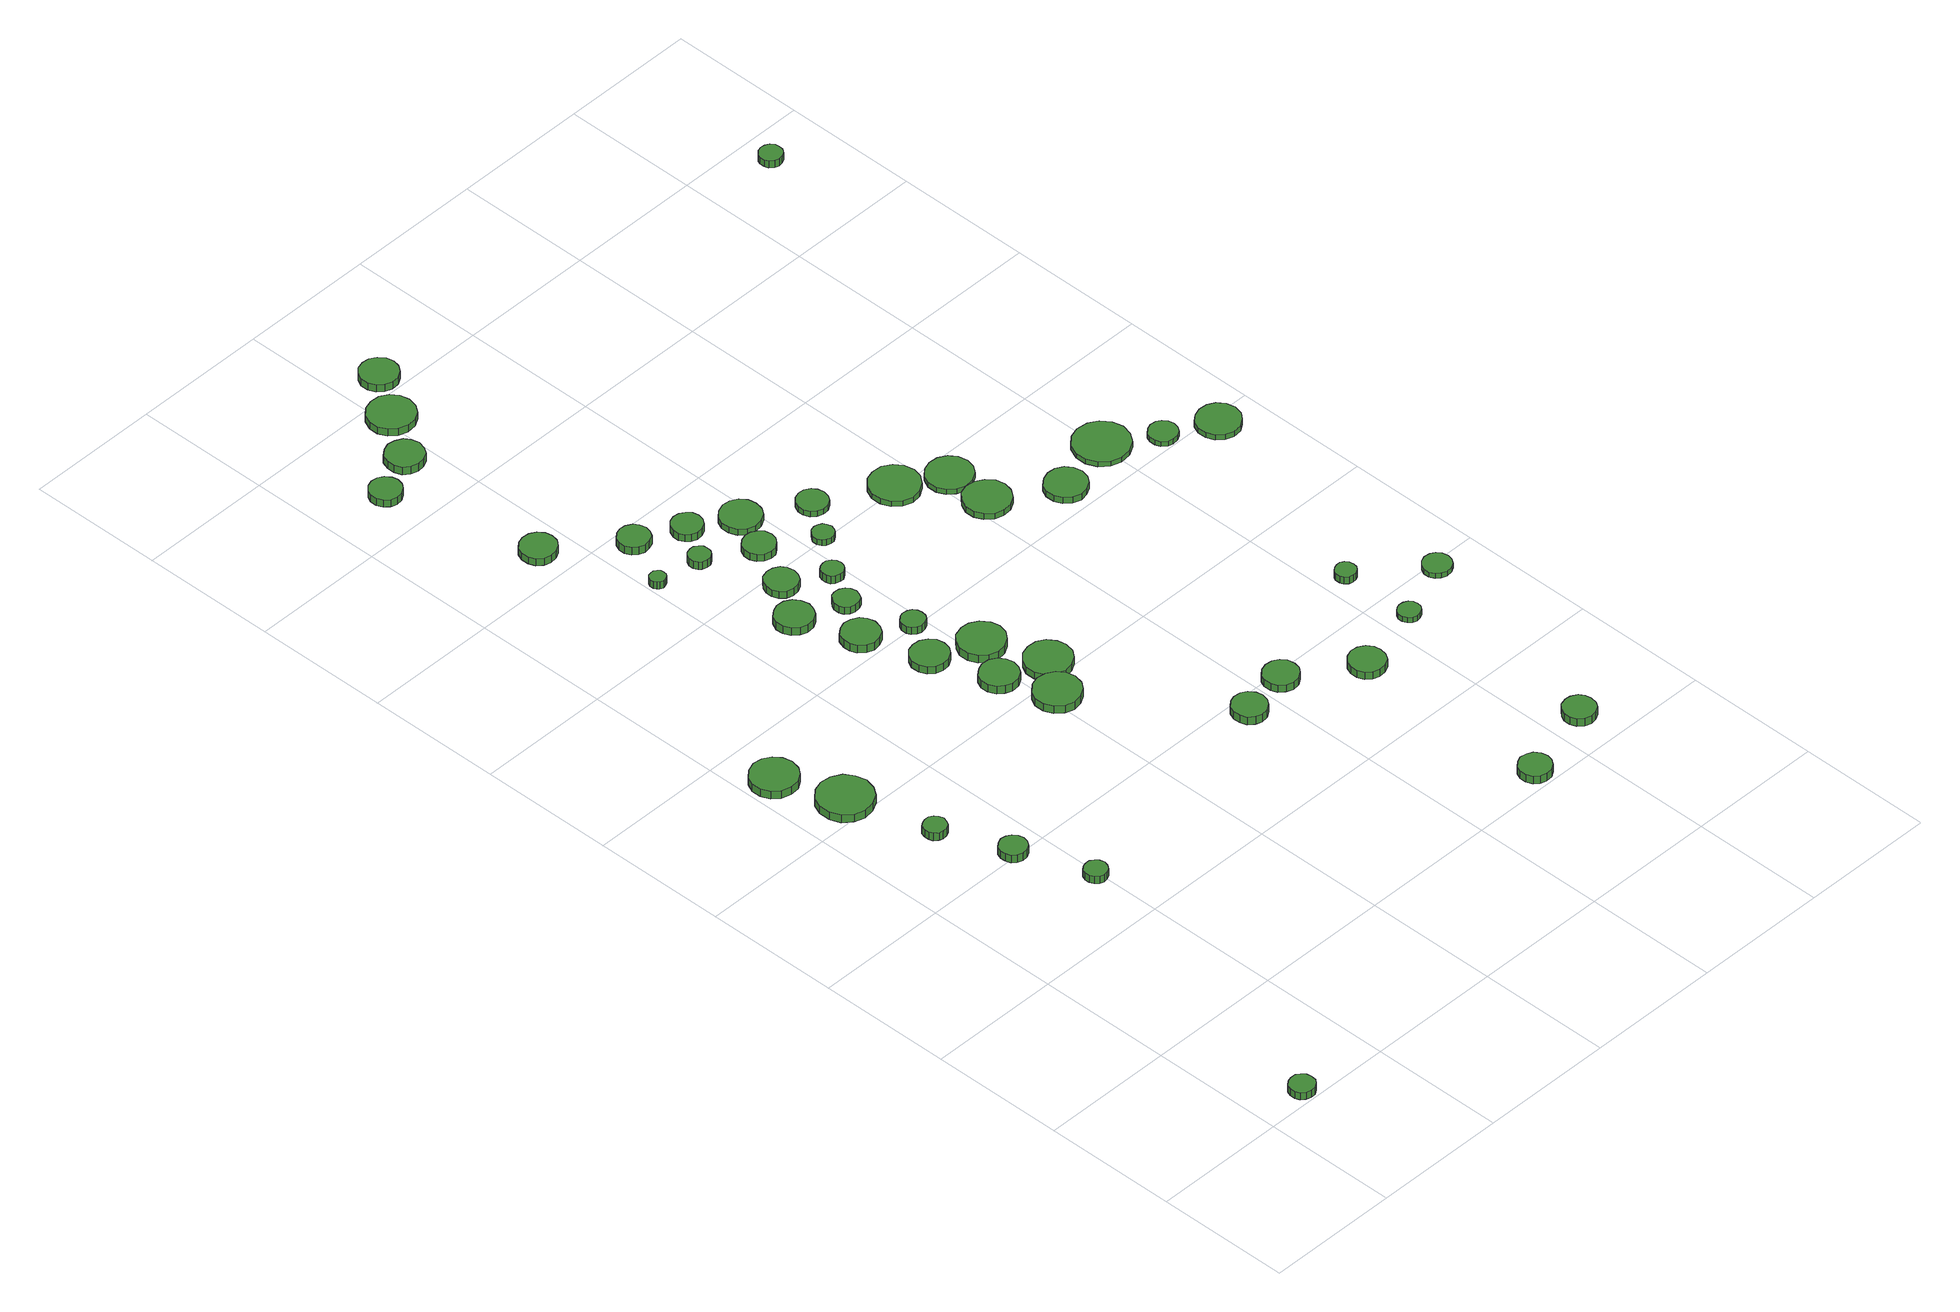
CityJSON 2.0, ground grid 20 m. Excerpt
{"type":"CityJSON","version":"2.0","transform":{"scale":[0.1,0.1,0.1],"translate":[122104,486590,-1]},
"CityObjects":{
"tree1":{"type":"SolitaryVegetationObject","attributes":{"function":"something"},"geometry":[{"type":"MultiSurface","lod":"1","boundaries":[[[0,1,2,3,4,5,6,7,8,9,10,11,12,13,14]],[[15,16,17,18,19,20,21,22,23,24,25,26,27,28,29]],[[0,29,28,1]],[[1,28,27,2]],[[2,27,26,3]],[[3,26,25,4]],[[4,25,24,5]],[[5,24,23,6]],[[6,23,22,7]],[[7,22,21,8]],[[8,21,20,9]],[[9,20,19,10]],[[10,19,18,11]],[[11,18,17,12]],[[12,17,16,13]],[[13,16,15,14]],[[14,15,29,0]]]}]},
"tree2":{"type":"SolitaryVegetationObject","attributes":{"function":"something"},"geometry":[{"type":"MultiSurface","lod":"1","boundaries":[[[30,31,32,33,34,35,36,37,38,39,40,41,42,43,44]],[[45,46,47,48,49,50,51,52,53,54,55,56,57,58,59]],[[30,59,58,31]],[[31,58,57,32]],[[32,57,56,33]],[[33,56,55,34]],[[34,55,54,35]],[[35,54,53,36]],[[36,53,52,37]],[[37,52,51,38]],[[38,51,50,39]],[[39,50,49,40]],[[40,49,48,41]],[[41,48,47,42]],[[42,47,46,43]],[[43,46,45,44]],[[44,45,59,30]]]}]},
"tree3":{"type":"SolitaryVegetationObject","attributes":{"function":"something"},"geometry":[{"type":"MultiSurface","lod":"1","boundaries":[[[60,61,62,63,64,65,66,67,68,69,70,71,72,73,74]],[[75,76,77,78,79,80,81,82,83,84,85,86,87,88,89]],[[60,89,88,61]],[[61,88,87,62]],[[62,87,86,63]],[[63,86,85,64]],[[64,85,84,65]],[[65,84,83,66]],[[66,83,82,67]],[[67,82,81,68]],[[68,81,80,69]],[[69,80,79,70]],[[70,79,78,71]],[[71,78,77,72]],[[72,77,76,73]],[[73,76,75,74]],[[74,75,89,60]]]}]},
"tree4":{"type":"SolitaryVegetationObject","attributes":{"function":"something"},"geometry":[{"type":"MultiSurface","lod":"1","boundaries":[[[90,91,92,93,94,95,96,97,98,99,100,101,102,103,104]],[[105,106,107,108,109,110,111,112,113,114,115,116,117,118,119]],[[90,119,118,91]],[[91,118,117,92]],[[92,117,116,93]],[[93,116,115,94]],[[94,115,114,95]],[[95,114,113,96]],[[96,113,112,97]],[[97,112,111,98]],[[98,111,110,99]],[[99,110,109,100]],[[100,109,108,101]],[[101,108,107,102]],[[102,107,106,103]],[[103,106,105,104]],[[104,105,119,90]]]}]},
"tree5":{"type":"SolitaryVegetationObject","attributes":{"function":"something"},"geometry":[{"type":"MultiSurface","lod":"1","boundaries":[[[120,121,122,123,124,125,126,127,128,129,130,131,132,133,134]],[[135,136,137,138,139,140,141,142,143,144,145,146,147,148,149]],[[120,149,148,121]],[[121,148,147,122]],[[122,147,146,123]],[[123,146,145,124]],[[124,145,144,125]],[[125,144,143,126]],[[126,143,142,127]],[[127,142,141,128]],[[128,141,140,129]],[[129,140,139,130]],[[130,139,138,131]],[[131,138,137,132]],[[132,137,136,133]],[[133,136,135,134]],[[134,135,149,120]]]}]},
"tree6":{"type":"SolitaryVegetationObject","attributes":{"function":"something"},"geometry":[{"type":"MultiSurface","lod":"1","boundaries":[[[150,151,152,153,154,155,156,157,158,159,160,161,162,163,164]],[[165,166,167,168,169,170,171,172,173,174,175,176,177,178,179]],[[150,179,178,151]],[[151,178,177,152]],[[152,177,176,153]],[[153,176,175,154]],[[154,175,174,155]],[[155,174,173,156]],[[156,173,172,157]],[[157,172,171,158]],[[158,171,170,159]],[[159,170,169,160]],[[160,169,168,161]],[[161,168,167,162]],[[162,167,166,163]],[[163,166,165,164]],[[164,165,179,150]]]}]},
"tree7":{"type":"SolitaryVegetationObject","attributes":{"function":"something"},"geometry":[{"type":"MultiSurface","lod":"1","boundaries":[[[180,181,182,183,184,185,186,187,188,189,190,191,192,193,194]],[[195,196,197,198,199,200,201,202,203,204,205,206,207,208,209]],[[180,209,208,181]],[[181,208,207,182]],[[182,207,206,183]],[[183,206,205,184]],[[184,205,204,185]],[[185,204,203,186]],[[186,203,202,187]],[[187,202,201,188]],[[188,201,200,189]],[[189,200,199,190]],[[190,199,198,191]],[[191,198,197,192]],[[192,197,196,193]],[[193,196,195,194]],[[194,195,209,180]]]}]},
"tree8":{"type":"SolitaryVegetationObject","attributes":{"function":"something"},"geometry":[{"type":"MultiSurface","lod":"1","boundaries":[[[210,211,212,213,214,215,216,217,218,219,220,221,222,223,224]],[[225,226,227,228,229,230,231,232,233,234,235,236,237,238,239]],[[210,239,238,211]],[[211,238,237,212]],[[212,237,236,213]],[[213,236,235,214]],[[214,235,234,215]],[[215,234,233,216]],[[216,233,232,217]],[[217,232,231,218]],[[218,231,230,219]],[[219,230,229,220]],[[220,229,228,221]],[[221,228,227,222]],[[222,227,226,223]],[[223,226,225,224]],[[224,225,239,210]]]}]},
"tree9":{"type":"SolitaryVegetationObject","attributes":{"function":"something"},"geometry":[{"type":"MultiSurface","lod":"1","boundaries":[[[240,241,242,243,244,245,246,247,248,249,250,251,252,253,254]],[[255,256,257,258,259,260,261,262,263,264,265,266,267,268,269]],[[240,269,268,241]],[[241,268,267,242]],[[242,267,266,243]],[[243,266,265,244]],[[244,265,264,245]],[[245,264,263,246]],[[246,263,262,247]],[[247,262,261,248]],[[248,261,260,249]],[[249,260,259,250]],[[250,259,258,251]],[[251,258,257,252]],[[252,257,256,253]],[[253,256,255,254]],[[254,255,269,240]]]}]},
"tree10":{"type":"SolitaryVegetationObject","attributes":{"function":"something"},"geometry":[{"type":"MultiSurface","lod":"1","boundaries":[[[270,271,272,273,274,275,276,277,278,279,280,281,282,283,284]],[[285,286,287,288,289,290,291,292,293,294,295,296,297,298,299]],[[270,299,298,271]],[[271,298,297,272]],[[272,297,296,273]],[[273,296,295,274]],[[274,295,294,275]],[[275,294,293,276]],[[276,293,292,277]],[[277,292,291,278]],[[278,291,290,279]],[[279,290,289,280]],[[280,289,288,281]],[[281,288,287,282]],[[282,287,286,283]],[[283,286,285,284]],[[284,285,299,270]]]}]},
"tree11":{"type":"SolitaryVegetationObject","attributes":{"function":"something"},"geometry":[{"type":"MultiSurface","lod":"1","boundaries":[[[300,301,302,303,304,305,306,307,308,309,310,311,312,313,314]],[[315,316,317,318,319,320,321,322,323,324,325,326,327,328,329]],[[300,329,328,301]],[[301,328,327,302]],[[302,327,326,303]],[[303,326,325,304]],[[304,325,324,305]],[[305,324,323,306]],[[306,323,322,307]],[[307,322,321,308]],[[308,321,320,309]],[[309,320,319,310]],[[310,319,318,311]],[[311,318,317,312]],[[312,317,316,313]],[[313,316,315,314]],[[314,315,329,300]]]}]},
"tree12":{"type":"SolitaryVegetationObject","attributes":{"function":"something"},"geometry":[{"type":"MultiSurface","lod":"1","boundaries":[[[330,331,332,333,334,335,336,337,338,339,340,341,342,343,344]],[[345,346,347,348,349,350,351,352,353,354,355,356,357,358,359]],[[330,359,358,331]],[[331,358,357,332]],[[332,357,356,333]],[[333,356,355,334]],[[334,355,354,335]],[[335,354,353,336]],[[336,353,352,337]],[[337,352,351,338]],[[338,351,350,339]],[[339,350,349,340]],[[340,349,348,341]],[[341,348,347,342]],[[342,347,346,343]],[[343,346,345,344]],[[344,345,359,330]]]}]},
"tree13":{"type":"SolitaryVegetationObject","attributes":{"function":"something"},"geometry":[{"type":"MultiSurface","lod":"1","boundaries":[[[360,361,362,363,364,365,366,367,368,369,370,371,372,373,374]],[[375,376,377,378,379,380,381,382,383,384,385,386,387,388,389]],[[360,389,388,361]],[[361,388,387,362]],[[362,387,386,363]],[[363,386,385,364]],[[364,385,384,365]],[[365,384,383,366]],[[366,383,382,367]],[[367,382,381,368]],[[368,381,380,369]],[[369,380,379,370]],[[370,379,378,371]],[[371,378,377,372]],[[372,377,376,373]],[[373,376,375,374]],[[374,375,389,360]]]}]},
"tree14":{"type":"SolitaryVegetationObject","attributes":{"function":"something"},"geometry":[{"type":"MultiSurface","lod":"1","boundaries":[[[390,391,392,393,394,395,396,397,398,399,400,401,402,403,404]],[[405,406,407,408,409,410,411,412,413,414,415,416,417,418,419]],[[390,419,418,391]],[[391,418,417,392]],[[392,417,416,393]],[[393,416,415,394]],[[394,415,414,395]],[[395,414,413,396]],[[396,413,412,397]],[[397,412,411,398]],[[398,411,410,399]],[[399,410,409,400]],[[400,409,408,401]],[[401,408,407,402]],[[402,407,406,403]],[[403,406,405,404]],[[404,405,419,390]]]}]},
"tree15":{"type":"SolitaryVegetationObject","attributes":{"function":"something"},"geometry":[{"type":"MultiSurface","lod":"1","boundaries":[[[420,421,422,423,424,425,426,427,428,429,430,431,432,433,434]],[[435,436,437,438,439,440,441,442,443,444,445,446,447,448,449]],[[420,449,448,421]],[[421,448,447,422]],[[422,447,446,423]],[[423,446,445,424]],[[424,445,444,425]],[[425,444,443,426]],[[426,443,442,427]],[[427,442,441,428]],[[428,441,440,429]],[[429,440,439,430]],[[430,439,438,431]],[[431,438,437,432]],[[432,437,436,433]],[[433,436,435,434]],[[434,435,449,420]]]}]},
"tree16":{"type":"SolitaryVegetationObject","attributes":{"function":"something"},"geometry":[{"type":"MultiSurface","lod":"1","boundaries":[[[450,451,452,453,454,455,456,457,458,459,460,461,462,463,464]],[[465,466,467,468,469,470,471,472,473,474,475,476,477,478,479]],[[450,479,478,451]],[[451,478,477,452]],[[452,477,476,453]],[[453,476,475,454]],[[454,475,474,455]],[[455,474,473,456]],[[456,473,472,457]],[[457,472,471,458]],[[458,471,470,459]],[[459,470,469,460]],[[460,469,468,461]],[[461,468,467,462]],[[462,467,466,463]],[[463,466,465,464]],[[464,465,479,450]]]}]},
"tree17":{"type":"SolitaryVegetationObject","attributes":{"function":"something"},"geometry":[{"type":"MultiSurface","lod":"1","boundaries":[[[480,481,482,483,484,485,486,487,488,489,490,491,492,493,494]],[[495,496,497,498,499,500,501,502,503,504,505,506,507,508,509]],[[480,509,508,481]],[[481,508,507,482]],[[482,507,506,483]],[[483,506,505,484]],[[484,505,504,485]],[[485,504,503,486]],[[486,503,502,487]],[[487,502,501,488]],[[488,501,500,489]],[[489,500,499,490]],[[490,499,498,491]],[[491,498,497,492]],[[492,497,496,493]],[[493,496,495,494]],[[494,495,509,480]]]}]},
"tree18":{"type":"SolitaryVegetationObject","attributes":{"function":"something"},"geometry":[{"type":"MultiSurface","lod":"1","boundaries":[[[510,511,512,513,514,515,516,517,518,519,520,521,522,523,524]],[[525,526,527,528,529,530,531,532,533,534,535,536,537,538,539]],[[510,539,538,511]],[[511,538,537,512]],[[512,537,536,513]],[[513,536,535,514]],[[514,535,534,515]],[[515,534,533,516]],[[516,533,532,517]],[[517,532,531,518]],[[518,531,530,519]],[[519,530,529,520]],[[520,529,528,521]],[[521,528,527,522]],[[522,527,526,523]],[[523,526,525,524]],[[524,525,539,510]]]}]},
"tree19":{"type":"SolitaryVegetationObject","attributes":{"function":"something"},"geometry":[{"type":"MultiSurface","lod":"1","boundaries":[[[540,541,542,543,544,545,546,547,548,549,550,551,552,553,554]],[[555,556,557,558,559,560,561,562,563,564,565,566,567,568,569]],[[540,569,568,541]],[[541,568,567,542]],[[542,567,566,543]],[[543,566,565,544]],[[544,565,564,545]],[[545,564,563,546]],[[546,563,562,547]],[[547,562,561,548]],[[548,561,560,549]],[[549,560,559,550]],[[550,559,558,551]],[[551,558,557,552]],[[552,557,556,553]],[[553,556,555,554]],[[554,555,569,540]]]}]},
"tree20":{"type":"SolitaryVegetationObject","attributes":{"function":"something"},"geometry":[{"type":"MultiSurface","lod":"1","boundaries":[[[570,571,572,573,574,575,576,577,578,579,580,581,582,583,584]],[[585,586,587,588,589,590,591,592,593,594,595,596,597,598,599]],[[570,599,598,571]],[[571,598,597,572]],[[572,597,596,573]],[[573,596,595,574]],[[574,595,594,575]],[[575,594,593,576]],[[576,593,592,577]],[[577,592,591,578]],[[578,591,590,579]],[[579,590,589,580]],[[580,589,588,581]],[[581,588,587,582]],[[582,587,586,583]],[[583,586,585,584]],[[584,585,599,570]]]}]},
"tree21":{"type":"SolitaryVegetationObject","attributes":{"function":"something"},"geometry":[{"type":"MultiSurface","lod":"1","boundaries":[[[600,601,602,603,604,605,606,607,608,609,610,611,612,613,614]],[[615,616,617,618,619,620,621,622,623,624,625,626,627,628,629]],[[600,629,628,601]],[[601,628,627,602]],[[602,627,626,603]],[[603,626,625,604]],[[604,625,624,605]],[[605,624,623,606]],[[606,623,622,607]],[[607,622,621,608]],[[608,621,620,609]],[[609,620,619,610]],[[610,619,618,611]],[[611,618,617,612]],[[612,617,616,613]],[[613,616,615,614]],[[614,615,629,600]]]}]},
"tree22":{"type":"SolitaryVegetationObject","attributes":{"function":"something"},"geometry":[{"type":"MultiSurface","lod":"1","boundaries":[[[630,631,632,633,634,635,636,637,638,639,640,641,642,643,644]],[[645,646,647,648,649,650,651,652,653,654,655,656,657,658,659]],[[630,659,658,631]],[[631,658,657,632]],[[632,657,656,633]],[[633,656,655,634]],[[634,655,654,635]],[[635,654,653,636]],[[636,653,652,637]],[[637,652,651,638]],[[638,651,650,639]],[[639,650,649,640]],[[640,649,648,641]],[[641,648,647,642]],[[642,647,646,643]],[[643,646,645,644]],[[644,645,659,630]]]}]},
"tree23":{"type":"SolitaryVegetationObject","attributes":{"function":"something"},"geometry":[{"type":"MultiSurface","lod":"1","boundaries":[[[660,661,662,663,664,665,666,667,668,669,670,671,672,673,674]],[[675,676,677,678,679,680,681,682,683,684,685,686,687,688,689]],[[660,689,688,661]],[[661,688,687,662]],[[662,687,686,663]],[[663,686,685,664]],[[664,685,684,665]],[[665,684,683,666]],[[666,683,682,667]],[[667,682,681,668]],[[668,681,680,669]],[[669,680,679,670]],[[670,679,678,671]],[[671,678,677,672]],[[672,677,676,673]],[[673,676,675,674]],[[674,675,689,660]]]}]},
"tree24":{"type":"SolitaryVegetationObject","attributes":{"function":"something"},"geometry":[{"type":"MultiSurface","lod":"1","boundaries":[[[690,691,692,693,694,695,696,697,698,699,700,701,702,703,704]],[[705,706,707,708,709,710,711,712,713,714,715,716,717,718,719]],[[690,719,718,691]],[[691,718,717,692]],[[692,717,716,693]],[[693,716,715,694]],[[694,715,714,695]],[[695,714,713,696]],[[696,713,712,697]],[[697,712,711,698]],[[698,711,710,699]],[[699,710,709,700]],[[700,709,708,701]],[[701,708,707,702]],[[702,707,706,703]],[[703,706,705,704]],[[704,705,719,690]]]}]},
"tree25":{"type":"SolitaryVegetationObject","attributes":{"function":"something"},"geometry":[{"type":"MultiSurface","lod":"1","boundaries":[[[720,721,722,723,724,725,726,727,728,729,730,731,732,733,734]],[[735,736,737,738,739,740,741,742,743,744,745,746,747,748,749]],[[720,749,748,721]],[[721,748,747,722]],[[722,747,746,723]],[[723,746,745,724]],[[724,745,744,725]],[[725,744,743,726]],[[726,743,742,727]],[[727,742,741,728]],[[728,741,740,729]],[[729,740,739,730]],[[730,739,738,731]],[[731,738,737,732]],[[732,737,736,733]],[[733,736,735,734]],[[734,735,749,720]]]}]},
"tree26":{"type":"SolitaryVegetationObject","attributes":{"function":"something"},"geometry":[{"type":"MultiSurface","lod":"1","boundaries":[[[750,751,752,753,754,755,756,757,758,759,760,761,762,763,764]],[[765,766,767,768,769,770,771,772,773,774,775,776,777,778,779]],[[750,779,778,751]],[[751,778,777,752]],[[752,777,776,753]],[[753,776,775,754]],[[754,775,774,755]],[[755,774,773,756]],[[756,773,772,757]],[[757,772,771,758]],[[758,771,770,759]],[[759,770,769,760]],[[760,769,768,761]],[[761,768,767,762]],[[762,767,766,763]],[[763,766,765,764]],[[764,765,779,750]]]}]},
"tree27":{"type":"SolitaryVegetationObject","attributes":{"function":"something"},"geometry":[{"type":"MultiSurface","lod":"1","boundaries":[[[780,781,782,783,784,785,786,787,788,789,790,791,792,793,794]],[[795,796,797,798,799,800,801,802,803,804,805,806,807,808,809]],[[780,809,808,781]],[[781,808,807,782]],[[782,807,806,783]],[[783,806,805,784]],[[784,805,804,785]],[[785,804,803,786]],[[786,803,802,787]],[[787,802,801,788]],[[788,801,800,789]],[[789,800,799,790]],[[790,799,798,791]],[[791,798,797,792]],[[792,797,796,793]],[[793,796,795,794]],[[794,795,809,780]]]}]},
"tree28":{"type":"SolitaryVegetationObject","attributes":{"function":"something"},"geometry":[{"type":"MultiSurface","lod":"1","boundaries":[[[810,811,812,813,814,815,816,817,818,819,820,821,822,823,824]],[[825,826,827,828,829,830,831,832,833,834,835,836,837,838,839]],[[810,839,838,811]],[[811,838,837,812]],[[812,837,836,813]],[[813,836,835,814]],[[814,835,834,815]],[[815,834,833,816]],[[816,833,832,817]],[[817,832,831,818]],[[818,831,830,819]],[[819,830,829,820]],[[820,829,828,821]],[[821,828,827,822]],[[822,827,826,823]],[[823,826,825,824]],[[824,825,839,810]]]}]},
"tree29":{"type":"SolitaryVegetationObject","attributes":{"function":"something"},"geometry":[{"type":"MultiSurface","lod":"1","boundaries":[[[840,841,842,843,844,845,846,847,848,849,850,851,852,853,854]],[[855,856,857,858,859,860,861,862,863,864,865,866,867,868,869]],[[840,869,868,841]],[[841,868,867,842]],[[842,867,866,843]],[[843,866,865,844]],[[844,865,864,845]],[[845,864,863,846]],[[846,863,862,847]],[[847,862,861,848]],[[848,861,860,849]],[[849,860,859,850]],[[850,859,858,851]],[[851,858,857,852]],[[852,857,856,853]],[[853,856,855,854]],[[854,855,869,840]]]}]},
"tree30":{"type":"SolitaryVegetationObject","attributes":{"function":"something"},"geometry":[{"type":"MultiSurface","lod":"1","boundaries":[[[870,871,872,873,874,875,876,877,878,879,880,881,882,883,884]],[[885,886,887,888,889,890,891,892,893,894,895,896,897,898,899]],[[870,899,898,871]],[[871,898,897,872]],[[872,897,896,873]],[[873,896,895,874]],[[874,895,894,875]],[[875,894,893,876]],[[876,893,892,877]],[[877,892,891,878]],[[878,891,890,879]],[[879,890,889,880]],[[880,889,888,881]],[[881,888,887,882]],[[882,887,886,883]],[[883,886,885,884]],[[884,885,899,870]]]}]},
"tree31":{"type":"SolitaryVegetationObject","attributes":{"function":"something"},"geometry":[{"type":"MultiSurface","lod":"1","boundaries":[[[900,901,902,903,904,905,906,907,908,909,910,911,912,913,914]],[[915,916,917,918,919,920,921,922,923,924,925,926,927,928,929]],[[900,929,928,901]],[[901,928,927,902]],[[902,927,926,903]],[[903,926,925,904]],[[904,925,924,905]],[[905,924,923,906]],[[906,923,922,907]],[[907,922,921,908]],[[908,921,920,909]],[[909,920,919,910]],[[910,919,918,911]],[[911,918,917,912]],[[912,917,916,913]],[[913,916,915,914]],[[914,915,929,900]]]}]},
"tree32":{"type":"SolitaryVegetationObject","attributes":{"function":"something"},"geometry":[{"type":"MultiSurface","lod":"1","boundaries":[[[930,931,932,933,934,935,936,937,938,939,940,941,942,943,944]],[[945,946,947,948,949,950,951,952,953,954,955,956,957,958,959]],[[930,959,958,931]],[[931,958,957,932]],[[932,957,956,933]],[[933,956,955,934]],[[934,955,954,935]],[[935,954,953,936]],[[936,953,952,937]],[[937,952,951,938]],[[938,951,950,939]],[[939,950,949,940]],[[940,949,948,941]],[[941,948,947,942]],[[942,947,946,943]],[[943,946,945,944]],[[944,945,959,930]]]}]},
"tree33":{"type":"SolitaryVegetationObject","attributes":{"function":"something"},"geometry":[{"type":"MultiSurface","lod":"1","boundaries":[[[960,961,962,963,964,965,966,967,968,969,970,971,972,973,974]],[[975,976,977,978,979,980,981,982,983,984,985,986,987,988,989]],[[960,989,988,961]],[[961,988,987,962]],[[962,987,986,963]],[[963,986,985,964]],[[964,985,984,965]],[[965,984,983,966]],[[966,983,982,967]],[[967,982,981,968]],[[968,981,980,969]],[[969,980,979,970]],[[970,979,978,971]],[[971,978,977,972]],[[972,977,976,973]],[[973,976,975,974]],[[974,975,989,960]]]}]},
"tree34":{"type":"SolitaryVegetationObject","attributes":{"function":"something"},"geometry":[{"type":"MultiSurface","lod":"1","boundaries":[[[990,991,992,993,994,995,996,997,998,999,1000,1001,1002,1003,1004]],[[1005,1006,1007,1008,1009,1010,1011,1012,1013,1014,1015,1016,1017,1018,1019]],[[990,1019,1018,991]],[[991,1018,1017,992]],[[992,1017,1016,993]],[[993,1016,1015,994]],[[994,1015,1014,995]],[[995,1014,1013,996]],[[996,1013,1012,997]],[[997,1012,1011,998]],[[998,1011,1010,999]],[[999,1010,1009,1000]],[[1000,1009,1008,1001]],[[1001,1008,1007,1002]],[[1002,1007,1006,1003]],[[1003,1006,1005,1004]],[[1004,1005,1019,990]]]}]},
"tree35":{"type":"SolitaryVegetationObject","attributes":{"function":"something"},"geometry":[{"type":"MultiSurface","lod":"1","boundaries":[[[1020,1021,1022,1023,1024,1025,1026,1027,1028,1029,1030,1031,1032,1033,1034]],[[1035,1036,1037,1038,1039,1040,1041,1042,1043,1044,1045,1046,1047,1048,1049]],[[1020,1049,1048,1021]],[[1021,1048,1047,1022]],[[1022,1047,1046,1023]],[[1023,1046,1045,1024]],[[1024,1045,1044,1025]],[[1025,1044,1043,1026]],[[1026,1043,1042,1027]],[[1027,1042,1041,1028]],[[1028,1041,1040,1029]],[[1029,1040,1039,1030]],[[1030,1039,1038,1031]],[[1031,1038,1037,1032]],[[1032,1037,1036,1033]],[[1033,1036,1035,1034]],[[1034,1035,1049,1020]]]}]},
"tree36":{"type":"SolitaryVegetationObject","attributes":{"function":"something"},"geometry":[{"type":"MultiSurface","lod":"1","boundaries":[[[1050,1051,1052,1053,1054,1055,1056,1057,1058,1059,1060,1061,1062,1063,1064]],[[1065,1066,1067,1068,1069,1070,1071,1072,1073,1074,1075,1076,1077,1078,1079]],[[1050,1079,1078,1051]],[[1051,1078,1077,1052]],[[1052,1077,1076,1053]],[[1053,1076,1075,1054]],[[1054,1075,1074,1055]],[[1055,1074,1073,1056]],[[1056,1073,1072,1057]],[[1057,1072,1071,1058]],[[1058,1071,1070,1059]],[[1059,1070,1069,1060]],[[1060,1069,1068,1061]],[[1061,1068,1067,1062]],[[1062,1067,1066,1063]],[[1063,1066,1065,1064]],[[1064,1065,1079,1050]]]}]},
"tree37":{"type":"SolitaryVegetationObject","attributes":{"function":"something"},"geometry":[{"type":"MultiSurface","lod":"1","boundaries":[[[1080,1081,1082,1083,1084,1085,1086,1087,1088,1089,1090,1091,1092,1093,1094]],[[1095,1096,1097,1098,1099,1100,1101,1102,1103,1104,1105,1106,1107,1108,1109]],[[1080,1109,1108,1081]],[[1081,1108,1107,1082]],[[1082,1107,1106,1083]],[[1083,1106,1105,1084]],[[1084,1105,1104,1085]],[[1085,1104,1103,1086]],[[1086,1103,1102,1087]],[[1087,1102,1101,1088]],[[1088,1101,1100,1089]],[[1089,1100,1099,1090]],[[1090,1099,1098,1091]],[[1091,1098,1097,1092]],[[1092,1097,1096,1093]],[[1093,1096,1095,1094]],[[1094,1095,1109,1080]]]}]},
"tree38":{"type":"SolitaryVegetationObject","attributes":{"function":"something"},"geometry":[{"type":"MultiSurface","lod":"1","boundaries":[[[1110,1111,1112,1113,1114,1115,1116,1117,1118,1119,1120,1121,1122,1123,1124]],[[1125,1126,1127,1128,1129,1130,1131,1132,1133,1134,1135,1136,1137,1138,1139]],[[1110,1139,1138,1111]],[[1111,1138,1137,1112]],[[1112,1137,1136,1113]],[[1113,1136,1135,1114]],[[1114,1135,1134,1115]],[[1115,1134,1133,1116]],[[1116,1133,1132,1117]],[[1117,1132,1131,1118]],[[1118,1131,1130,1119]],[[1119,1130,1129,1120]],[[1120,1129,1128,1121]],[[1121,1128,1127,1122]],[[1122,1127,1126,1123]],[[1123,1126,1125,1124]],[[1124,1125,1139,1110]]]}]},
"tree39":{"type":"SolitaryVegetationObject","attributes":{"function":"something"},"geometry":[{"type":"MultiSurface","lod":"1","boundaries":[[[1140,1141,1142,1143,1144,1145,1146,1147,1148,1149,1150,1151,1152,1153,1154]],[[1155,1156,1157,1158,1159,1160,1161,1162,1163,1164,1165,1166,1167,1168,1169]],[[1140,1169,1168,1141]],[[1141,1168,1167,1142]],[[1142,1167,1166,1143]],[[1143,1166,1165,1144]],[[1144,1165,1164,1145]],[[1145,1164,1163,1146]],[[1146,1163,1162,1147]],[[1147,1162,1161,1148]],[[1148,1161,1160,1149]],[[1149,1160,1159,1150]],[[1150,1159,1158,1151]],[[1151,1158,1157,1152]],[[1152,1157,1156,1153]],[[1153,1156,1155,1154]],[[1154,1155,1169,1140]]]}]},
"tree40":{"type":"SolitaryVegetationObject","attributes":{"function":"something"},"geometry":[{"type":"MultiSurface","lod":"1","boundaries":[[[1170,1171,1172,1173,1174,1175,1176,1177,1178,1179,1180,1181,1182,1183,1184]],[[1185,1186,1187,1188,1189,1190,1191,1192,1193,1194,1195,1196,1197,1198,1199]],[[1170,1199,1198,1171]],[[1171,1198,1197,1172]],[[1172,1197,1196,1173]],[[1173,1196,1195,1174]],[[1174,1195,1194,1175]],[[1175,1194,1193,1176]],[[1176,1193,1192,1177]],[[1177,1192,1191,1178]],[[1178,1191,1190,1179]],[[1179,1190,1189,1180]],[[1180,1189,1188,1181]],[[1181,1188,1187,1182]],[[1182,1187,1186,1183]],[[1183,1186,1185,1184]],[[1184,1185,1199,1170]]]}]},
"tree41":{"type":"SolitaryVegetationObject","attributes":{"function":"something"},"geometry":[{"type":"MultiSurface","lod":"1","boundaries":[[[1200,1201,1202,1203,1204,1205,1206,1207,1208,1209,1210,1211,1212,1213,1214]],[[1215,1216,1217,1218,1219,1220,1221,1222,1223,1224,1225,1226,1227,1228,1229]],[[1200,1229,1228,1201]],[[1201,1228,1227,1202]],[[1202,1227,1226,1203]],[[1203,1226,1225,1204]],[[1204,1225,1224,1205]],[[1205,1224,1223,1206]],[[1206,1223,1222,1207]],[[1207,1222,1221,1208]],[[1208,1221,1220,1209]],[[1209,1220,1219,1210]],[[1210,1219,1218,1211]],[[1211,1218,1217,1212]],[[1212,1217,1216,1213]],[[1213,1216,1215,1214]],[[1214,1215,1229,1200]]]}]},
"tree42":{"type":"SolitaryVegetationObject","attributes":{"function":"something"},"geometry":[{"type":"MultiSurface","lod":"1","boundaries":[[[1230,1231,1232,1233,1234,1235,1236,1237,1238,1239,1240,1241,1242,1243,1244]],[[1245,1246,1247,1248,1249,1250,1251,1252,1253,1254,1255,1256,1257,1258,1259]],[[1230,1259,1258,1231]],[[1231,1258,1257,1232]],[[1232,1257,1256,1233]],[[1233,1256,1255,1234]],[[1234,1255,1254,1235]],[[1235,1254,1253,1236]],[[1236,1253,1252,1237]],[[1237,1252,1251,1238]],[[1238,1251,1250,1239]],[[1239,1250,1249,1240]],[[1240,1249,1248,1241]],[[1241,1248,1247,1242]],[[1242,1247,1246,1243]],[[1243,1246,1245,1244]],[[1244,1245,1259,1230]]]}]},
"tree43":{"type":"SolitaryVegetationObject","attributes":{"function":"something"},"geometry":[{"type":"MultiSurface","lod":"1","boundaries":[[[1260,1261,1262,1263,1264,1265,1266,1267,1268,1269,1270,1271,1272,1273,1274]],[[1275,1276,1277,1278,1279,1280,1281,1282,1283,1284,1285,1286,1287,1288,1289]],[[1260,1289,1288,1261]],[[1261,1288,1287,1262]],[[1262,1287,1286,1263]],[[1263,1286,1285,1264]],[[1264,1285,1284,1265]],[[1265,1284,1283,1266]],[[1266,1283,1282,1267]],[[1267,1282,1281,1268]],[[1268,1281,1280,1269]],[[1269,1280,1279,1270]],[[1270,1279,1278,1271]],[[1271,1278,1277,1272]],[[1272,1277,1276,1273]],[[1273,1276,1275,1274]],[[1274,1275,1289,1260]]]}]},
"tree44":{"type":"SolitaryVegetationObject","attributes":{"function":"something"},"geometry":[{"type":"MultiSurface","lod":"1","boundaries":[[[1290,1291,1292,1293,1294,1295,1296,1297,1298,1299,1300,1301,1302,1303,1304]],[[1305,1306,1307,1308,1309,1310,1311,1312,1313,1314,1315,1316,1317,1318,1319]],[[1290,1319,1318,1291]],[[1291,1318,1317,1292]],[[1292,1317,1316,1293]],[[1293,1316,1315,1294]],[[1294,1315,1314,1295]],[[1295,1314,1313,1296]],[[1296,1313,1312,1297]],[[1297,1312,1311,1298]],[[1298,1311,1310,1299]],[[1299,1310,1309,1300]],[[1300,1309,1308,1301]],[[1301,1308,1307,1302]],[[1302,1307,1306,1303]],[[1303,1306,1305,1304]],[[1304,1305,1319,1290]]]}]},
"tree45":{"type":"SolitaryVegetationObject","attributes":{"function":"something"},"geometry":[{"type":"MultiSurface","lod":"1","boundaries":[[[1320,1321,1322,1323,1324,1325,1326,1327,1328,1329,1330,1331,1332,1333,1334]],[[1335,1336,1337,1338,1339,1340,1341,1342,1343,1344,1345,1346,1347,1348,1349]],[[1320,1349,1348,1321]],[[1321,1348,1347,1322]],[[1322,1347,1346,1323]],[[1323,1346,1345,1324]],[[1324,1345,1344,1325]],[[1325,1344,1343,1326]],[[1326,1343,1342,1327]],[[1327,1342,1341,1328]],[[1328,1341,1340,1329]],[[1329,1340,1339,1330]],[[1330,1339,1338,1331]],[[1331,1338,1337,1332]],[[1332,1337,1336,1333]],[[1333,1336,1335,1334]],[[1334,1335,1349,1320]]]}]},
"tree46":{"type":"SolitaryVegetationObject","attributes":{"function":"something"},"geometry":[{"type":"MultiSurface","lod":"1","boundaries":[[[1350,1351,1352,1353,1354,1355,1356,1357,1358,1359,1360,1361,1362,1363,1364]],[[1365,1366,1367,1368,1369,1370,1371,1372,1373,1374,1375,1376,1377,1378,1379]],[[1350,1379,1378,1351]],[[1351,1378,1377,1352]],[[1352,1377,1376,1353]],[[1353,1376,1375,1354]],[[1354,1375,1374,1355]],[[1355,1374,1373,1356]],[[1356,1373,1372,1357]],[[1357,1372,1371,1358]],[[1358,1371,1370,1359]],[[1359,1370,1369,1360]],[[1360,1369,1368,1361]],[[1361,1368,1367,1362]],[[1362,1367,1366,1363]],[[1363,1366,1365,1364]],[[1364,1365,1379,1350]]]}]}
},
"vertices":[
[95,22,18],[94,30,18],[89,36,18],[83,40,18],[75,40,18],[68,38,18],[62,33,18],[59,26,18],[59,18,18],[62,11,18],[68,6,18],[75,4,18],[83,4,18],[89,8,18],[94,14,18],[94,14,6],[89,8,6],[83,4,6],[75,4,6],[68,6,6],[62,11,6],[59,18,6],[59,26,6],[62,33,6],[68,38,6],[75,40,6],[83,40,6],[89,36,6],[94,30,6],[95,22,6],
[69,919,27],[66,933,27],[58,944,27],[46,951,27],[32,953,27],[18,948,27],[8,939,27],[2,926,27],[2,912,27],[8,899,27],[18,890,27],[32,886,27],[46,887,27],[58,894,27],[66,905,27],[66,905,14],[58,894,14],[46,887,14],[32,886,14],[18,890,14],[8,899,14],[2,912,14],[2,926,14],[8,939,14],[18,948,14],[32,953,14],[46,951,14],[58,944,14],[66,933,14],[69,919,14],
[109,825,27],[105,841,27],[96,855,27],[81,863,27],[65,865,27],[50,860,27],[37,849,27],[31,834,27],[31,817,27],[37,802,27],[50,791,27],[65,786,27],[81,788,27],[96,796,27],[105,809,27],[105,809,14],[96,796,14],[81,788,14],[65,786,14],[50,791,14],[37,802,14],[31,817,14],[31,834,14],[37,849,14],[50,860,14],[65,865,14],[81,863,14],[96,855,14],[105,841,14],[109,825,14],
[125,703,26],[123,710,26],[119,715,26],[113,719,26],[106,719,26],[100,717,26],[94,713,26],[92,706,26],[92,699,26],[94,693,26],[100,688,26],[106,686,26],[113,687,26],[119,690,26],[123,696,26],[123,696,13],[119,690,13],[113,687,13],[106,686,13],[100,688,13],[94,693,13],[92,699,13],[92,706,13],[94,713,13],[100,717,13],[106,719,13],[113,719,13],[119,715,13],[123,710,13],[125,703,13],
[166,600,29],[164,608,29],[159,615,29],[152,619,29],[144,620,29],[136,617,29],[130,612,29],[127,604,29],[127,596,29],[130,588,29],[136,583,29],[144,580,29],[152,581,29],[159,585,29],[164,592,29],[164,592,16],[159,585,16],[152,581,16],[144,580,16],[136,583,16],[130,588,16],[127,596,16],[127,604,16],[130,612,16],[136,617,16],[144,620,16],[152,619,16],[159,615,16],[164,608,16],[166,600,16],
[201,490,32],[199,497,32],[195,502,32],[189,506,32],[182,506,32],[176,504,32],[171,500,32],[168,493,32],[168,486,32],[171,480,32],[176,475,32],[182,473,32],[189,474,32],[195,477,32],[199,483,32],[199,483,20],[195,477,20],[189,474,20],[182,473,20],[176,475,20],[171,480,20],[168,486,20],[168,493,20],[171,500,20],[176,504,20],[182,506,20],[189,506,20],[195,502,20],[199,497,20],[201,490,20],
[173,1444,27],[171,1454,27],[164,1463,27],[155,1468,27],[144,1469,27],[134,1466,27],[126,1459,27],[122,1449,27],[122,1438,27],[126,1428,27],[134,1421,27],[144,1418,27],[155,1419,27],[164,1424,27],[171,1433,27],[171,1433,15],[164,1424,15],[155,1419,15],[144,1418,15],[134,1421,15],[126,1428,15],[122,1438,15],[122,1449,15],[126,1459,15],[134,1466,15],[144,1469,15],[155,1468,15],[164,1463,15],[171,1454,15],[173,1444,15],
[115,1662,27],[113,1671,27],[107,1679,27],[99,1684,27],[89,1685,27],[80,1682,27],[73,1675,27],[69,1667,27],[69,1657,27],[73,1649,27],[80,1642,27],[89,1639,27],[99,1640,27],[107,1645,27],[113,1653,27],[113,1653,15],[107,1645,15],[99,1640,15],[89,1639,15],[80,1642,15],[73,1649,15],[69,1657,15],[69,1667,15],[73,1675,15],[80,1682,15],[89,1685,15],[99,1684,15],[107,1679,15],[113,1671,15],[115,1662,15],
[222,1292,26],[221,1297,26],[218,1300,26],[214,1303,26],[209,1303,26],[204,1302,26],[201,1299,26],[199,1294,26],[199,1289,26],[201,1285,26],[204,1282,26],[209,1280,26],[214,1281,26],[218,1283,26],[221,1287,26],[221,1287,14],[218,1283,14],[214,1281,14],[209,1280,14],[204,1282,14],[201,1285,14],[199,1289,14],[199,1294,14],[201,1299,14],[204,1302,14],[209,1303,14],[214,1303,14],[218,1300,14],[221,1297,14],[222,1292,14],
[306,1114,26],[303,1126,26],[297,1135,26],[287,1141,26],[275,1142,26],[265,1138,26],[256,1131,26],[251,1120,26],[251,1109,26],[256,1098,26],[265,1091,26],[275,1087,26],[287,1088,26],[297,1094,26],[303,1103,26],[303,1103,13],[297,1094,13],[287,1088,13],[275,1087,13],[265,1091,13],[256,1098,13],[251,1109,13],[251,1120,13],[256,1131,13],[265,1138,13],[275,1142,13],[287,1141,13],[297,1135,13],[303,1126,13],[306,1114,13],
[340,1029,26],[337,1040,26],[331,1049,26],[321,1054,26],[310,1056,26],[299,1052,26],[290,1045,26],[286,1034,26],[286,1023,26],[290,1013,26],[299,1005,26],[310,1001,26],[321,1003,26],[331,1008,26],[337,1017,26],[337,1017,13],[331,1008,13],[321,1003,13],[310,1001,13],[299,1005,13],[290,1013,13],[286,1023,13],[286,1034,13],[290,1045,13],[299,1052,13],[310,1056,13],[321,1054,13],[331,1049,13],[337,1040,13],[340,1029,13],
[371,936,26],[369,947,26],[362,956,26],[352,962,26],[341,963,26],[330,960,26],[322,952,26],[317,942,26],[317,930,26],[322,920,26],[330,912,26],[341,909,26],[352,910,26],[362,916,26],[369,925,26],[369,925,14],[362,916,14],[352,910,14],[341,909,14],[330,912,14],[322,920,14],[317,930,14],[317,942,14],[322,952,14],[330,960,14],[341,963,14],[352,962,14],[362,956,14],[369,947,14],[371,936,14],
[405,845,27],[402,856,27],[396,865,27],[386,871,27],[374,872,27],[364,868,27],[355,861,27],[350,850,27],[350,839,27],[355,828,27],[364,821,27],[374,817,27],[386,818,27],[396,824,27],[402,833,27],[402,833,14],[396,824,14],[386,818,14],[374,817,14],[364,821,14],[355,828,14],[350,839,14],[350,850,14],[355,861,14],[364,868,14],[374,872,14],[386,871,14],[396,865,14],[402,856,14],[405,845,14],
[439,768,28],[436,781,28],[428,792,28],[416,799,28],[402,801,28],[389,797,28],[378,787,28],[372,775,28],[372,761,28],[378,748,28],[389,738,28],[402,734,28],[416,736,28],[428,743,28],[436,754,28],[436,754,15],[428,743,15],[416,736,15],[402,734,15],[389,738,15],[378,748,15],[372,761,15],[372,775,15],[378,787,15],[389,797,15],[402,801,15],[416,799,15],[428,792,15],[436,781,15],[439,768,15],
[270,1369,24],[268,1379,24],[263,1386,24],[254,1391,24],[245,1392,24],[236,1389,24],[229,1383,24],[225,1374,24],[225,1365,24],[229,1356,24],[236,1350,24],[245,1347,24],[254,1348,24],[263,1352,24],[268,1360,24],[268,1360,11],[263,1352,11],[254,1348,11],[245,1347,11],[236,1350,11],[229,1356,11],[225,1365,11],[225,1374,11],[229,1383,11],[236,1389,11],[245,1392,11],[254,1391,11],[263,1386,11],[268,1379,11],[270,1369,11],
[295,1284,25],[294,1290,25],[290,1295,25],[284,1299,25],[278,1299,25],[271,1297,25],[267,1293,25],[264,1287,25],[264,1280,25],[267,1274,25],[271,1270,25],[278,1268,25],[284,1268,25],[290,1272,25],[294,1277,25],[294,1277,12],[290,1272,12],[284,1268,12],[278,1268,12],[271,1270,12],[267,1274,12],[264,1280,12],[264,1287,12],[267,1293,12],[271,1297,12],[278,1299,12],[284,1299,12],[290,1295,12],[294,1290,12],[295,1284,12],
[185,1691,28],[182,1702,28],[176,1711,28],[166,1716,28],[155,1718,28],[144,1714,28],[135,1707,28],[131,1696,28],[131,1685,28],[135,1674,28],[144,1667,28],[155,1663,28],[166,1665,28],[176,1670,28],[182,1679,28],[182,1679,15],[176,1670,15],[166,1665,15],[155,1663,15],[144,1667,15],[135,1674,15],[131,1685,15],[131,1696,15],[135,1707,15],[144,1714,15],[155,1718,15],[166,1716,15],[176,1711,15],[182,1702,15],[185,1691,15],
[341,1174,24],[339,1184,24],[334,1192,24],[325,1197,24],[315,1198,24],[305,1195,24],[298,1188,24],[294,1179,24],[294,1169,24],[298,1160,24],[305,1153,24],[315,1150,24],[325,1151,24],[334,1156,24],[339,1165,24],[339,1165,12],[334,1156,12],[325,1151,12],[315,1150,12],[305,1153,12],[298,1160,12],[294,1169,12],[294,1179,12],[298,1188,12],[305,1195,12],[315,1198,12],[325,1197,12],[334,1192,12],[339,1184,12],[341,1174,12],
[367,1088,25],[365,1096,25],[361,1102,25],[354,1106,25],[346,1107,25],[339,1105,25],[333,1099,25],[330,1092,25],[330,1084,25],[333,1077,25],[339,1072,25],[346,1070,25],[354,1071,25],[361,1074,25],[365,1081,25],[365,1081,13],[361,1074,13],[354,1071,13],[346,1070,13],[339,1072,13],[333,1077,13],[330,1084,13],[330,1092,13],[333,1099,13],[339,1105,13],[346,1107,13],[354,1106,13],[361,1102,13],[365,1096,13],[367,1088,13],
[395,998,25],[394,1005,25],[390,1011,25],[384,1014,25],[376,1015,25],[370,1013,25],[364,1008,25],[361,1002,25],[361,994,25],[364,988,25],[370,983,25],[376,981,25],[384,982,25],[390,985,25],[394,991,25],[394,991,13],[390,985,13],[384,982,13],[376,981,13],[370,983,13],[364,988,13],[361,994,13],[361,1002,13],[364,1008,13],[370,1013,13],[376,1015,13],[384,1014,13],[390,1011,13],[394,1005,13],[395,998,13],
[445,908,25],[442,921,25],[433,933,25],[421,940,25],[408,941,25],[394,937,25],[384,927,25],[378,915,25],[378,901,25],[384,888,25],[394,879,25],[408,874,25],[421,876,25],[433,883,25],[442,894,25],[442,894,12],[433,883,12],[421,876,12],[408,874,12],[394,879,12],[384,888,12],[378,901,12],[378,915,12],[384,927,12],[394,937,12],[408,941,12],[421,940,12],[433,933,12],[442,921,12],[445,908,12],
[477,820,26],[474,833,26],[466,845,26],[454,852,26],[440,853,26],[426,849,26],[416,839,26],[410,827,26],[410,813,26],[416,800,26],[426,791,26],[440,786,26],[454,788,26],[466,795,26],[474,806,26],[474,806,14],[466,795,14],[454,788,14],[440,786,14],[426,791,14],[416,800,14],[410,813,14],[410,827,14],[416,839,14],[426,849,14],[440,853,14],[454,852,14],[466,845,14],[474,833,14],[477,820,14],
[335,1337,23],[333,1346,23],[327,1353,23],[319,1358,23],[310,1359,23],[301,1356,23],[295,1350,23],[291,1341,23],[291,1332,23],[295,1324,23],[301,1318,23],[310,1315,23],[319,1316,23],[327,1320,23],[333,1328,23],[333,1328,11],[327,1320,11],[319,1316,11],[310,1315,11],[301,1318,11],[295,1324,11],[291,1332,11],[291,1341,11],[295,1350,11],[301,1356,11],[310,1359,11],[319,1358,11],[327,1353,11],[333,1346,11],[335,1337,11],
[393,1140,25],[392,1147,25],[388,1152,25],[382,1156,25],[376,1156,25],[369,1154,25],[364,1150,25],[362,1144,25],[362,1137,25],[364,1131,25],[369,1127,25],[376,1125,25],[382,1125,25],[388,1129,25],[392,1134,25],[392,1134,12],[388,1129,12],[382,1125,12],[376,1125,12],[369,1127,12],[364,1131,12],[362,1137,12],[362,1144,12],[364,1150,12],[369,1154,12],[376,1156,12],[382,1156,12],[388,1152,12],[392,1147,12],[393,1140,12],
[576,565,31],[574,575,31],[568,584,31],[559,589,31],[548,590,31],[539,587,31],[531,580,31],[527,570,31],[527,560,31],[531,550,31],[539,543,31],[548,540,31],[559,541,31],[568,547,31],[574,555,31],[574,555,18],[568,547,18],[559,541,18],[548,540,18],[539,543,18],[531,550,18],[527,560,18],[527,570,18],[531,580,18],[539,587,18],[548,590,18],[559,589,18],[568,584,18],[574,575,18],[576,565,18],
[373,1244,23],[371,1254,23],[365,1261,23],[357,1266,23],[348,1267,23],[338,1264,23],[331,1258,23],[327,1249,23],[327,1239,23],[331,1231,23],[338,1224,23],[348,1221,23],[357,1222,23],[365,1227,23],[371,1235,23],[371,1235,11],[365,1227,11],[357,1222,11],[348,1221,11],[338,1224,11],[331,1231,11],[327,1239,11],[327,1249,11],[331,1258,11],[338,1264,11],[348,1267,11],[357,1266,11],[365,1261,11],[371,1254,11],[373,1244,11],
[236,1757,29],[233,1771,29],[225,1782,29],[213,1789,29],[199,1790,29],[185,1786,29],[175,1777,29],[169,1764,29],[169,1750,29],[175,1737,29],[185,1728,29],[199,1724,29],[213,1725,29],[225,1732,29],[233,1743,29],[233,1743,17],[225,1732,17],[213,1725,17],[199,1724,17],[185,1728,17],[175,1737,17],[169,1750,17],[169,1764,17],[175,1777,17],[185,1786,17],[199,1790,17],[213,1789,17],[225,1782,17],[233,1771,17],[236,1757,17],
[404,1301,21],[402,1313,21],[395,1323,21],[384,1329,21],[372,1330,21],[360,1326,21],[351,1318,21],[346,1307,21],[346,1295,21],[351,1283,21],[360,1275,21],[372,1271,21],[384,1273,21],[395,1279,21],[402,1289,21],[402,1289,11],[395,1279,11],[384,1273,11],[372,1271,11],[360,1275,11],[351,1283,11],[346,1295,11],[346,1307,11],[351,1318,11],[360,1326,11],[372,1330,11],[384,1329,11],[395,1323,11],[402,1313,11],[404,1301,11],
[439,1200,21],[437,1207,21],[434,1212,21],[428,1215,21],[422,1216,21],[415,1214,21],[411,1209,21],[408,1204,21],[408,1197,21],[411,1191,21],[415,1187,21],[422,1185,21],[428,1185,21],[434,1189,21],[437,1194,21],[437,1194,11],[434,1189,11],[428,1185,11],[422,1185,11],[415,1187,11],[411,1191,11],[408,1197,11],[408,1204,11],[411,1209,11],[415,1214,11],[422,1216,11],[428,1215,11],[434,1212,11],[437,1207,11],[439,1200,11],
[745,220,29],[743,230,29],[737,238,29],[729,242,29],[719,244,29],[710,240,29],[703,234,29],[699,225,29],[699,215,29],[703,206,29],[710,200,29],[719,197,29],[729,198,29],[737,203,29],[743,211,29],[743,211,16],[737,203,16],[729,198,16],[719,197,16],[710,200,16],[703,206,16],[699,215,16],[699,225,16],[703,234,16],[710,240,16],[719,244,16],[729,242,16],[737,238,16],[743,230,16],[745,220,16],
[274,1821,31],[272,1832,31],[265,1841,31],[255,1847,31],[244,1848,31],[233,1845,31],[225,1837,31],[220,1827,31],[220,1816,31],[225,1805,31],[233,1798,31],[244,1794,31],[255,1795,31],[265,1801,31],[272,1810,31],[272,1810,19],[265,1801,19],[255,1795,19],[244,1794,19],[233,1798,19],[225,1805,19],[220,1816,19],[220,1827,19],[225,1837,19],[233,1845,19],[244,1848,19],[255,1847,19],[265,1841,19],[272,1832,19],[274,1821,19],
[652,581,27],[650,592,27],[644,600,27],[635,605,27],[624,606,27],[614,603,27],[606,596,27],[602,587,27],[602,576,27],[606,567,27],[614,560,27],[624,556,27],[635,557,27],[644,563,27],[650,571,27],[650,571,15],[644,563,15],[635,557,15],[624,556,15],[614,560,15],[606,567,15],[602,576,15],[602,587,15],[606,596,15],[614,603,15],[624,606,15],[635,605,15],[644,600,15],[650,592,15],[652,581,15],
[481,1253,20],[479,1263,20],[474,1270,20],[466,1275,20],[457,1276,20],[448,1273,20],[441,1267,20],[437,1258,20],[437,1249,20],[441,1240,20],[448,1234,20],[457,1231,20],[466,1232,20],[474,1237,20],[479,1244,20],[479,1244,11],[474,1237,11],[466,1232,11],[457,1231,11],[448,1234,11],[441,1240,11],[437,1249,11],[437,1258,11],[441,1267,11],[448,1273,11],[457,1276,11],[466,1275,11],[474,1270,11],[479,1263,11],[481,1253,11],
[751,522,23],[749,532,23],[743,541,23],[733,547,23],[722,548,23],[712,544,23],[704,537,23],[700,527,23],[700,516,23],[704,506,23],[712,499,23],[722,496,23],[733,497,23],[743,502,23],[749,511,23],[749,511,11],[743,502,11],[733,497,11],[722,496,11],[712,499,11],[704,506,11],[700,516,11],[700,527,11],[704,537,11],[712,544,11],[722,548,11],[733,547,11],[743,541,11],[749,532,11],[751,522,11],
[592,1199,20],[589,1214,20],[580,1226,20],[567,1234,20],[552,1235,20],[538,1231,20],[527,1221,20],[521,1207,20],[521,1192,20],[527,1178,20],[538,1168,20],[552,1163,20],[567,1165,20],[580,1173,20],[589,1185,20],[589,1185,11],[580,1173,11],[567,1165,11],[552,1163,11],[538,1168,11],[527,1178,11],[521,1192,11],[521,1207,11],[527,1221,11],[538,1231,11],[552,1235,11],[567,1234,11],[580,1226,11],[589,1214,11],[592,1199,11],
[871,262,21],[869,271,21],[864,279,21],[855,284,21],[846,285,21],[836,282,21],[829,275,21],[825,267,21],[825,257,21],[829,248,21],[836,241,21],[846,238,21],[855,239,21],[864,244,21],[869,252,21],[869,252,8],[864,244,8],[855,239,8],[846,238,8],[836,241,8],[829,248,8],[825,257,8],[825,267,8],[829,275,8],[836,282,8],[846,285,8],[855,284,8],[864,279,8],[869,271,8],[871,262,8],
[652,1094,21],[649,1108,21],[640,1119,21],[628,1126,21],[614,1128,21],[601,1124,21],[591,1114,21],[585,1101,21],[585,1087,21],[591,1075,21],[601,1065,21],[614,1061,21],[628,1062,21],[640,1069,21],[649,1081,21],[649,1081,11],[640,1069,11],[628,1062,11],[614,1061,11],[601,1065,11],[591,1075,11],[585,1087,11],[585,1101,11],[591,1114,11],[601,1124,11],[614,1128,11],[628,1126,11],[640,1119,11],[649,1108,11],[652,1094,11],
[653,1162,19],[650,1176,19],[642,1187,19],[630,1194,19],[616,1195,19],[603,1191,19],[593,1182,19],[587,1169,19],[587,1155,19],[593,1143,19],[603,1134,19],[616,1129,19],[630,1131,19],[642,1138,19],[650,1149,19],[650,1149,11],[642,1138,11],[630,1131,11],[616,1129,11],[603,1134,11],[593,1143,11],[587,1155,11],[587,1169,11],[593,1182,11],[603,1191,11],[616,1195,11],[630,1194,11],[642,1187,11],[650,1176,11],[653,1162,11],
[853,553,17],[852,560,17],[848,565,17],[842,568,17],[835,569,17],[829,567,17],[824,563,17],[821,557,17],[821,550,17],[824,544,17],[829,539,17],[835,537,17],[842,538,17],[848,541,17],[852,547,17],[852,547,8],[848,541,8],[842,538,8],[835,537,8],[829,539,8],[824,544,8],[821,550,8],[821,557,8],[824,563,8],[829,567,8],[835,569,8],[842,568,8],[848,565,8],[852,560,8],[853,553,8],
[739,1040,20],[736,1053,20],[729,1063,20],[718,1069,20],[706,1070,20],[694,1066,20],[684,1058,20],[679,1047,20],[679,1034,20],[684,1023,20],[694,1014,20],[706,1010,20],[718,1012,20],[729,1018,20],[736,1028,20],[736,1028,10],[729,1018,10],[718,1012,10],[706,1010,10],[694,1014,10],[684,1023,10],[679,1034,10],[679,1047,10],[684,1058,10],[694,1066,10],[706,1070,10],[718,1069,10],[729,1063,10],[736,1053,10],[739,1040,10],
[849,663,20],[848,670,20],[844,675,20],[839,678,20],[833,678,20],[827,676,20],[822,672,20],[820,667,20],[820,660,20],[822,655,20],[827,650,20],[833,649,20],[839,649,20],[844,652,20],[848,657,20],[848,657,8],[844,652,8],[839,649,8],[833,649,8],[827,650,8],[822,655,8],[820,660,8],[820,667,8],[822,672,8],[827,676,8],[833,678,8],[839,678,8],[844,675,8],[848,670,8],[849,663,8],
[948,589,16],[946,598,16],[941,605,16],[934,609,16],[925,610,16],[917,607,16],[911,601,16],[907,594,16],[907,585,16],[911,577,16],[917,572,16],[925,569,16],[934,570,16],[941,574,16],[946,581,16],[946,581,8],[941,574,8],[934,570,8],[925,569,8],[917,572,8],[911,577,8],[907,585,8],[907,594,8],[911,601,8],[917,607,8],[925,610,8],[934,609,8],[941,605,8],[946,598,8],[948,589,8],
[839,1062,19],[835,1078,19],[825,1092,19],[811,1100,19],[794,1102,19],[778,1097,19],[766,1086,19],[759,1070,19],[759,1054,19],[766,1038,19],[778,1027,19],[794,1022,19],[811,1024,19],[825,1032,19],[835,1046,19],[835,1046,11],[825,1032,11],[811,1024,11],[794,1022,11],[778,1027,11],[766,1038,11],[759,1054,11],[759,1070,11],[766,1086,11],[778,1097,11],[794,1102,11],[811,1100,11],[825,1092,11],[835,1078,11],[839,1062,11],
[889,1019,18],[887,1028,18],[882,1035,18],[875,1039,18],[866,1040,18],[858,1037,18],[851,1031,18],[848,1024,18],[848,1015,18],[851,1007,18],[858,1001,18],[866,999,18],[875,1000,18],[882,1004,18],[887,1011,18],[887,1011,10],[882,1004,10],[875,1000,10],[866,999,10],[858,1001,10],[851,1007,10],[848,1015,10],[848,1024,10],[851,1031,10],[858,1037,10],[866,1040,10],[875,1039,10],[882,1035,10],[887,1028,10],[889,1019,10],
[965,983,19],[962,996,19],[954,1007,19],[943,1013,19],[930,1014,19],[918,1010,19],[908,1002,19],[903,990,19],[903,977,19],[908,965,19],[918,956,19],[930,952,19],[943,953,19],[954,960,19],[962,970,19],[962,970,10],[954,960,10],[943,953,10],[930,952,10],[918,956,10],[908,965,10],[903,977,10],[903,990,10],[908,1002,10],[918,1010,10],[930,1014,10],[943,1013,10],[954,1007,10],[962,996,10],[965,983,10],
[915,1745,33],[914,1751,33],[910,1757,33],[904,1760,33],[897,1761,33],[891,1759,33],[885,1754,33],[883,1748,33],[883,1741,33],[885,1735,33],[891,1730,33],[897,1728,33],[904,1729,33],[910,1732,33],[914,1738,33],[914,1738,21],[910,1732,21],[904,1729,21],[897,1728,21],[891,1730,21],[885,1735,21],[883,1741,21],[883,1748,21],[885,1754,21],[891,1759,21],[897,1761,21],[904,1760,21],[910,1757,21],[914,1751,21],[915,1745,21]
]}
